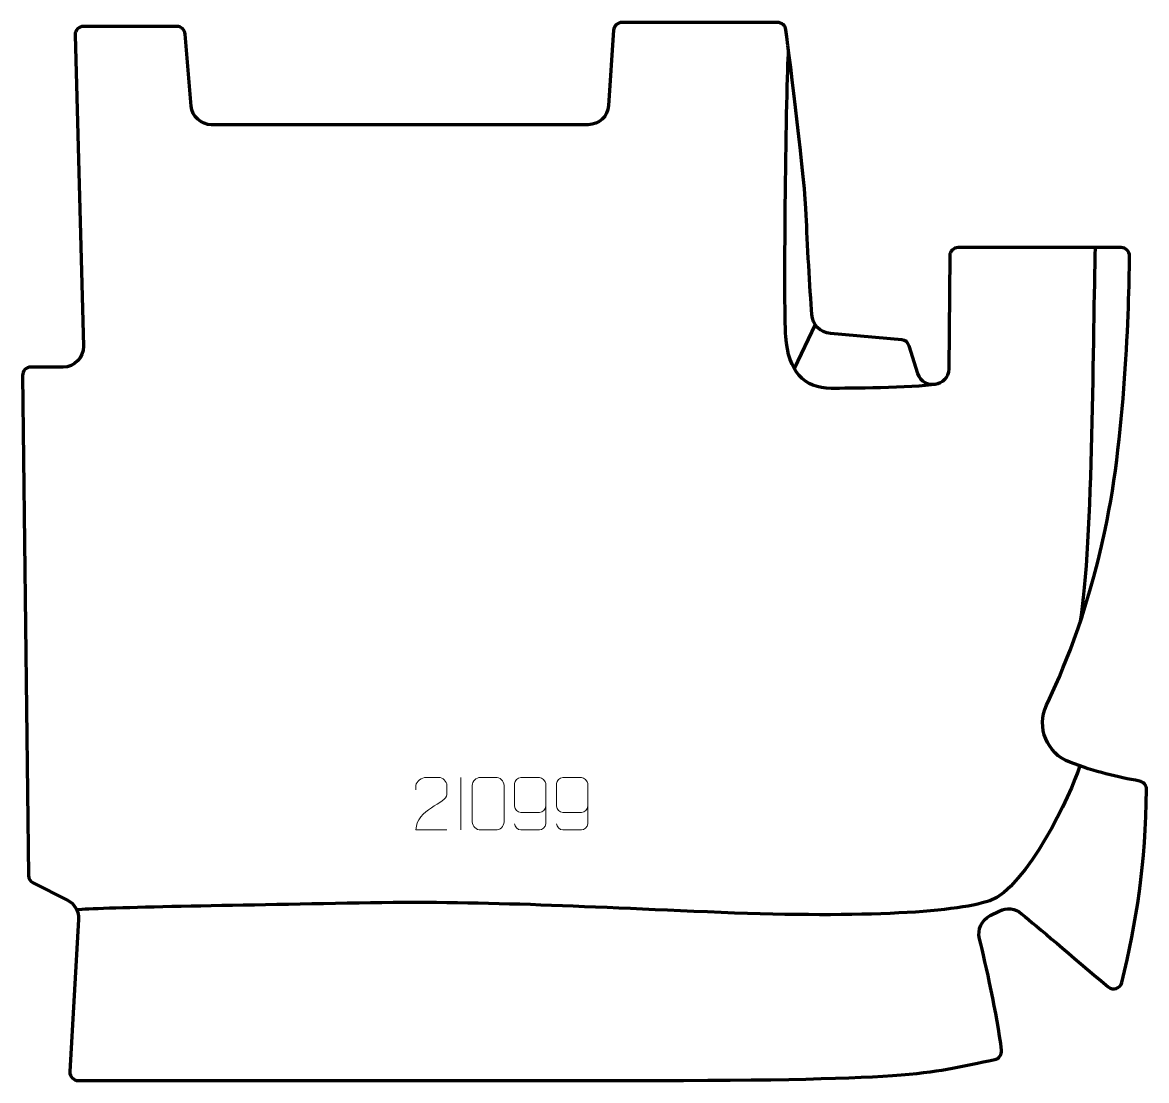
# Model space of a CAD drawing. Header units: millimetres. Extents: x -268 to 268, y -252 to 252.
import ezdxf

# ---------------------------------------------------------------- set-up
doc = ezdxf.new("R2010")
doc.units = ezdxf.units.MM
doc.header["$MEASUREMENT"] = 0
for name, color, linetype in [('layer 1', 7, 'Continuous'), ('layer 2', 7, 'Continuous'), ('layer 3', 7, 'Continuous')]:
    doc.layers.add(name, color=color, linetype=linetype)

msp = doc.modelspace()

# ---------------------------------------------------------------- linework, layer by layer
at = {"layer": 'layer 1', "color": 250, "lineweight": 9}
for points, knots in [([(-65.5235, -132.6212), (-70.4379, -132.6209), (-75.3523, -132.6209), (-80.2664, -132.6212), (-80.2664, -132.6212), (-80.2664, -122.6889), (-65.6154, -120.0477), (-65.5235, -115.7374), (-65.5235, -115.7374), (-65.5238, -114.3133), (-65.5238, -112.8896), (-65.5235, -111.4663), (-65.5235, -111.4663), (-65.5404, -109.3892), (-67.6632, -107.6644), (-69.3342, -107.6471), (-69.3342, -107.6471), (-71.4074, -107.6475), (-73.4803, -107.6475), (-75.5527, -107.6471), (-75.5527, -107.6471), (-77.3748, -107.6306), (-80.1995, -109.4227), (-80.2664, -111.5163), (-80.2664, -111.5163), (-80.2664, -111.5163), (-80.2664, -113.5711), (-80.2664, -113.5711)], [0, 0, 0, 0, 0.125, 0.125, 0.125, 0.125, 0.25, 0.25, 0.25, 0.25, 0.375, 0.375, 0.375, 0.375, 0.5, 0.5, 0.5, 0.5, 0.625, 0.625, 0.625, 0.625, 0.75, 0.75, 0.75, 0.75, 1, 1, 1, 1]), ([(-49.4755, -107.6348), (-47.1094, -107.6348), (-44.7429, -107.6348), (-42.3764, -107.6348), (-42.3764, -107.6348), (-40.3959, -107.5992), (-38.3699, -109.0935), (-38.3428, -111.5356), (-38.3428, -111.5356), (-38.3432, -117.293), (-38.3432, -123.0508), (-38.3428, -128.809), (-38.3428, -128.809), (-38.4849, -131.1366), (-40.1913, -132.6189), (-42.3764, -132.6297), (-42.3764, -132.6297), (-44.7488, -132.6293), (-47.1212, -132.6293), (-49.4932, -132.6297), (-49.4932, -132.6297), (-51.4517, -132.7353), (-53.4581, -130.8474), (-53.4467, -128.8264), (-53.4467, -128.8264), (-53.4463, -123.0458), (-53.4463, -117.2655), (-53.4467, -111.4857), (-53.4467, -111.4857), (-53.4424, -109.3437), (-51.6653, -107.6212), (-49.4755, -107.6348)], [0, 0, 0, 0, 0.11111111, 0.11111111, 0.11111111, 0.11111111, 0.22222222, 0.22222222, 0.22222222, 0.22222222, 0.33333333, 0.33333333, 0.33333333, 0.33333333, 0.44444444, 0.44444444, 0.44444444, 0.44444444, 0.55555556, 0.55555556, 0.55555556, 0.55555556, 0.66666667, 0.66666667, 0.66666667, 0.66666667, 0.77777778, 0.77777778, 0.77777778, 0.77777778, 1, 1, 1, 1]), ([(-33.3248, -129.6748), (-33.3007, -131.0143), (-31.9445, -132.6676), (-30.3726, -132.6332), (-30.3726, -132.6332), (-27.3878, -132.6329), (-24.4026, -132.6329), (-21.4172, -132.6332), (-21.4172, -132.6332), (-20.1981, -132.6482), (-18.4699, -131.2106), (-18.4649, -129.6748), (-18.4649, -129.6748), (-18.4652, -123.3144), (-18.4652, -116.9536), (-18.4649, -110.5928), (-18.4649, -110.5928), (-18.4696, -109.4299), (-20.1981, -107.6588), (-21.4172, -107.6344), (-21.4172, -107.6344), (-24.4026, -107.6347), (-27.3878, -107.6347), (-30.3726, -107.6344), (-30.3726, -107.6344), (-31.6507, -107.6782), (-33.3204, -109.2927), (-33.3248, -110.5928), (-33.3248, -110.5928), (-33.3248, -114.1762), (-33.3248, -117.7592), (-33.3248, -121.342), (-33.3248, -121.342), (-33.2863, -122.8202), (-31.7036, -124.2531), (-30.3726, -124.251), (-30.3726, -124.251), (-27.3878, -124.2513), (-24.4026, -124.2513), (-21.4172, -124.251), (-21.4172, -124.251), (-20.0877, -124.256), (-18.4447, -122.7488), (-18.4864, -121.3202)], [0, 0, 0, 0, 0.08333333, 0.08333333, 0.08333333, 0.08333333, 0.16666667, 0.16666667, 0.16666667, 0.16666667, 0.25, 0.25, 0.25, 0.25, 0.33333333, 0.33333333, 0.33333333, 0.33333333, 0.41666667, 0.41666667, 0.41666667, 0.41666667, 0.5, 0.5, 0.5, 0.5, 0.58333333, 0.58333333, 0.58333333, 0.58333333, 0.66666667, 0.66666667, 0.66666667, 0.66666667, 0.75, 0.75, 0.75, 0.75, 0.83333333, 0.83333333, 0.83333333, 0.83333333, 1, 1, 1, 1]), ([(-13.3248, -129.6748), (-13.3007, -131.0143), (-11.9445, -132.6676), (-10.3726, -132.6332), (-10.3726, -132.6332), (-7.3878, -132.6329), (-4.4026, -132.6329), (-1.4172, -132.6332), (-1.4172, -132.6332), (-0.1981, -132.6482), (1.5301, -131.2106), (1.5351, -129.6748), (1.5351, -129.6748), (1.5348, -123.3144), (1.5348, -116.9536), (1.5351, -110.5928), (1.5351, -110.5928), (1.5304, -109.4299), (-0.1981, -107.6588), (-1.4172, -107.6344), (-1.4172, -107.6344), (-4.4026, -107.6347), (-7.3878, -107.6347), (-10.3726, -107.6344), (-10.3726, -107.6344), (-11.6507, -107.6782), (-13.3204, -109.2927), (-13.3248, -110.5928), (-13.3248, -110.5928), (-13.3248, -114.1762), (-13.3248, -117.7592), (-13.3248, -121.342), (-13.3248, -121.342), (-13.2863, -122.8202), (-11.7036, -124.2531), (-10.3726, -124.251), (-10.3726, -124.251), (-7.3878, -124.2513), (-4.4026, -124.2513), (-1.4172, -124.251), (-1.4172, -124.251), (-0.0877, -124.256), (1.5553, -122.7488), (1.5136, -121.3202)], [0, 0, 0, 0, 0.08333333, 0.08333333, 0.08333333, 0.08333333, 0.16666667, 0.16666667, 0.16666667, 0.16666667, 0.25, 0.25, 0.25, 0.25, 0.33333333, 0.33333333, 0.33333333, 0.33333333, 0.41666667, 0.41666667, 0.41666667, 0.41666667, 0.5, 0.5, 0.5, 0.5, 0.58333333, 0.58333333, 0.58333333, 0.58333333, 0.66666667, 0.66666667, 0.66666667, 0.66666667, 0.75, 0.75, 0.75, 0.75, 0.83333333, 0.83333333, 0.83333333, 0.83333333, 1, 1, 1, 1])]:
    msp.add_open_spline(points, degree=3, knots=knots, dxfattribs=at)
msp.add_open_spline([(-58.8949, -107.647), (-58.8949, -107.647), (-58.8949, -132.6211), (-58.8949, -132.6211)], degree=3, dxfattribs=at)
at = {"layer": 'layer 2', "color": 230, "lineweight": 200}
msp.add_open_spline([(-245.1211, -247.7696), (-245.1211, -247.7696), (-240.9424, -175.3387), (-240.9424, -175.3387), (-240.9424, -175.3387), (-240.7195, -171.4747), (-242.8093, -167.8464), (-246.2634, -166.1005), (-246.2634, -166.1005), (-246.2634, -166.1005), (-262.6245, -157.83), (-262.6245, -157.83), (-262.6245, -157.83), (-263.9559, -157.1569), (-264.8018, -155.7994), (-264.8198, -154.3079), (-264.8198, -154.3079), (-264.8198, -154.3079), (-267.6692, 83.7664), (-267.6692, 83.7664), (-267.6692, 83.7664), (-267.696, 85.9939), (-265.8976, 87.8142), (-263.6698, 87.8142), (-263.6698, 87.8142), (-263.6698, 87.8142), (-248.4287, 87.8142), (-248.4287, 87.8142), (-248.4287, 87.8142), (-242.9585, 87.8142), (-238.5647, 92.3248), (-238.7083, 97.7932), (-238.7083, 97.7932), (-238.7083, 97.7932), (-242.5966, 246.0326), (-242.5966, 246.0326), (-242.5966, 246.0326), (-242.6555, 248.2819), (-240.8479, 250.1375), (-238.5979, 250.1375), (-238.5979, 250.1375), (-238.5979, 250.1375), (-194.2216, 250.1375), (-194.2216, 250.1375), (-194.2216, 250.1375), (-192.1441, 250.1375), (-190.4123, 248.5468), (-190.2359, 246.4771), (-190.2359, 246.4771), (-190.2359, 246.4771), (-187.3145, 212.2015), (-187.3145, 212.2015), (-187.3145, 212.2015), (-186.8859, 207.1692), (-182.6762, 203.3031), (-177.6259, 203.3031), (-177.6259, 203.3031), (-177.6259, 203.3031), (1.7852, 203.3031), (1.7852, 203.3031), (1.7852, 203.3031), (6.9086, 203.3031), (11.1532, 207.2785), (11.4883, 212.391), (11.4883, 212.391), (11.4883, 212.391), (13.8407, 248.2618), (13.8407, 248.2618), (13.8407, 248.2618), (13.9786, 250.365), (15.7245, 252.0002), (17.832, 252.0002), (17.832, 252.0002), (17.832, 252.0002), (91.994, 252.0002), (91.994, 252.0002), (91.994, 252.0002), (94.0073, 252.0002), (95.7063, 250.5072), (95.9613, 248.5101), (95.9613, 248.5101), (97.8593, 233.6494), (105.1625, 175.6968), (105.6253, 160.1943), (105.6253, 160.1943), (106.0014, 147.5973), (107.44, 125.0372), (108.2521, 112.8815), (108.2521, 112.8815), (108.5714, 108.1017), (112.3232, 104.2678), (117.0948, 103.8441), (117.0948, 103.8441), (117.0948, 103.8441), (151.1351, 100.8229), (151.1351, 100.8229), (151.1351, 100.8229), (152.7427, 100.68), (154.1072, 99.585), (154.5948, 98.0462), (154.5948, 98.0462), (154.5948, 98.0462), (158.8045, 84.7521), (158.8045, 84.7521), (158.8045, 84.7521), (161.3801, 76.6188), (173.3717, 78.4127), (173.4543, 86.9439), (173.4543, 86.9439), (173.4543, 86.9439), (173.9753, 140.799), (173.9753, 140.799), (173.9753, 140.799), (173.9968, 142.9929), (175.7812, 144.7602), (177.9755, 144.7602), (177.9755, 144.7602), (177.9755, 144.7602), (255.6127, 144.7602), (255.6127, 144.7602), (255.6127, 144.7602), (257.8369, 144.7602), (259.6333, 142.9474), (259.6125, 140.7235), (259.6125, 140.7235), (259.4544, 123.8706), (258.182, 57.8055), (247.9906, 10.3781), (247.9906, 10.3781), (238.6973, -32.8691), (227.3058, -57.6489), (220.0541, -73.2297), (220.0541, -73.2297), (215.1374, -83.7929), (220.2696, -96.2703), (231.1662, -100.3949), (231.1662, -100.3949), (243.1557, -104.9334), (253.9063, -107.5172), (264.3464, -109.341), (264.3464, -109.341), (266.2754, -109.678), (267.6844, -111.3544), (267.6692, -113.3126), (267.6692, -113.3126), (267.3947, -148.9312), (262.821, -176.5509), (255.9224, -205.2525), (255.9224, -205.2525), (255.2257, -208.1522), (251.7215, -209.3052), (249.4447, -207.3794), (249.4447, -207.3794), (231.4223, -192.1341), (215.7925, -178.9356), (208.1937, -172.5214), (208.1937, -172.5214), (205.2162, -170.0082), (201.0277, -169.5165), (197.5483, -171.2694), (197.5483, -171.2694), (197.5483, -171.2694), (193.1992, -173.4602), (193.1992, -173.4602), (193.1992, -173.4602), (189.1582, -175.4961), (187.0538, -180.0494), (188.1266, -184.4457), (188.1266, -184.4457), (191.0607, -196.468), (196.6162, -220.4671), (198.6366, -237.6322), (198.6366, -237.6322), (198.8821, -239.7178), (197.4664, -241.6327), (195.403, -242.0247), (195.403, -242.0247), (163.7373, -248.0378), (166.0699, -252.0002), (21.8025, -252.0002), (21.8025, -252.0002), (21.8025, -252.0002), (-241.1276, -252.0002), (-241.1276, -252.0002), (-241.1276, -252.0002), (-243.4274, -252.0002), (-245.2534, -250.0655), (-245.1211, -247.7696)], degree=3, knots=[0, 0, 0, 0, 0.02083333, 0.02083333, 0.02083333, 0.02083333, 0.04166667, 0.04166667, 0.04166667, 0.04166667, 0.0625, 0.0625, 0.0625, 0.0625, 0.08333333, 0.08333333, 0.08333333, 0.08333333, 0.10416667, 0.10416667, 0.10416667, 0.10416667, 0.125, 0.125, 0.125, 0.125, 0.14583333, 0.14583333, 0.14583333, 0.14583333, 0.16666667, 0.16666667, 0.16666667, 0.16666667, 0.1875, 0.1875, 0.1875, 0.1875, 0.20833333, 0.20833333, 0.20833333, 0.20833333, 0.22916667, 0.22916667, 0.22916667, 0.22916667, 0.25, 0.25, 0.25, 0.25, 0.27083333, 0.27083333, 0.27083333, 0.27083333, 0.29166667, 0.29166667, 0.29166667, 0.29166667, 0.3125, 0.3125, 0.3125, 0.3125, 0.33333333, 0.33333333, 0.33333333, 0.33333333, 0.35416667, 0.35416667, 0.35416667, 0.35416667, 0.375, 0.375, 0.375, 0.375, 0.39583333, 0.39583333, 0.39583333, 0.39583333, 0.41666667, 0.41666667, 0.41666667, 0.41666667, 0.4375, 0.4375, 0.4375, 0.4375, 0.45833333, 0.45833333, 0.45833333, 0.45833333, 0.47916667, 0.47916667, 0.47916667, 0.47916667, 0.5, 0.5, 0.5, 0.5, 0.52083333, 0.52083333, 0.52083333, 0.52083333, 0.54166667, 0.54166667, 0.54166667, 0.54166667, 0.5625, 0.5625, 0.5625, 0.5625, 0.58333333, 0.58333333, 0.58333333, 0.58333333, 0.60416667, 0.60416667, 0.60416667, 0.60416667, 0.625, 0.625, 0.625, 0.625, 0.64583333, 0.64583333, 0.64583333, 0.64583333, 0.66666667, 0.66666667, 0.66666667, 0.66666667, 0.6875, 0.6875, 0.6875, 0.6875, 0.70833333, 0.70833333, 0.70833333, 0.70833333, 0.72916667, 0.72916667, 0.72916667, 0.72916667, 0.75, 0.75, 0.75, 0.75, 0.77083333, 0.77083333, 0.77083333, 0.77083333, 0.79166667, 0.79166667, 0.79166667, 0.79166667, 0.8125, 0.8125, 0.8125, 0.8125, 0.83333333, 0.83333333, 0.83333333, 0.83333333, 0.85416667, 0.85416667, 0.85416667, 0.85416667, 0.875, 0.875, 0.875, 0.875, 0.89583333, 0.89583333, 0.89583333, 0.89583333, 0.91666667, 0.91666667, 0.91666667, 0.91666667, 0.9375, 0.9375, 0.9375, 0.9375, 0.95833333, 0.95833333, 0.95833333, 0.95833333, 1, 1, 1, 1], dxfattribs=at)
at = {"layer": 'layer 3', "color": 142, "lineweight": 200}
for points, knots in [([(167.5381, 79.6859), (155.6689, 77.7936), (125.4909, 77.7534), (117.4172, 77.6973), (117.4172, 77.6973), (104.5701, 77.6073), (97.0997, 85.862), (95.9041, 102.2972), (95.9041, 102.2972), (94.7089, 118.7324), (96.131, 222.8262), (97.2129, 238.6119)], [0, 0, 0, 0, 0.25, 0.25, 0.25, 0.25, 0.5, 0.5, 0.5, 0.5, 1, 1, 1, 1]), ([(235.9061, -102.111), (231.8689, -115.5448), (210.3534, -160.3683), (193.0217, -166.3448), (193.0217, -166.3448), (175.6901, -172.3212), (128.4761, -174.7119), (58.5513, -171.7236), (58.5513, -171.7236), (-11.3731, -168.7355), (-52.6106, -166.3448), (-112.9727, -167.54), (-112.9727, -167.54), (-173.3351, -168.7355), (-232.4828, -169.6436), (-241.7955, -170.7633)], [0, 0, 0, 0, 0.2, 0.2, 0.2, 0.2, 0.4, 0.4, 0.4, 0.4, 0.6, 0.6, 0.6, 0.6, 1, 1, 1, 1])]:
    msp.add_open_spline(points, degree=3, knots=knots, dxfattribs=at)
for points in [[(243.224, 144.7604), (242.0288, 106.182), (242.3339, 4.0828), (235.906, -34.2159)], [(109.8744, 108.1215), (109.8744, 108.1215), (99.9049, 87.1708), (99.9049, 87.1708)]]:
    msp.add_open_spline(points, degree=3, dxfattribs=at)

doc.saveas('drawing.dxf')
